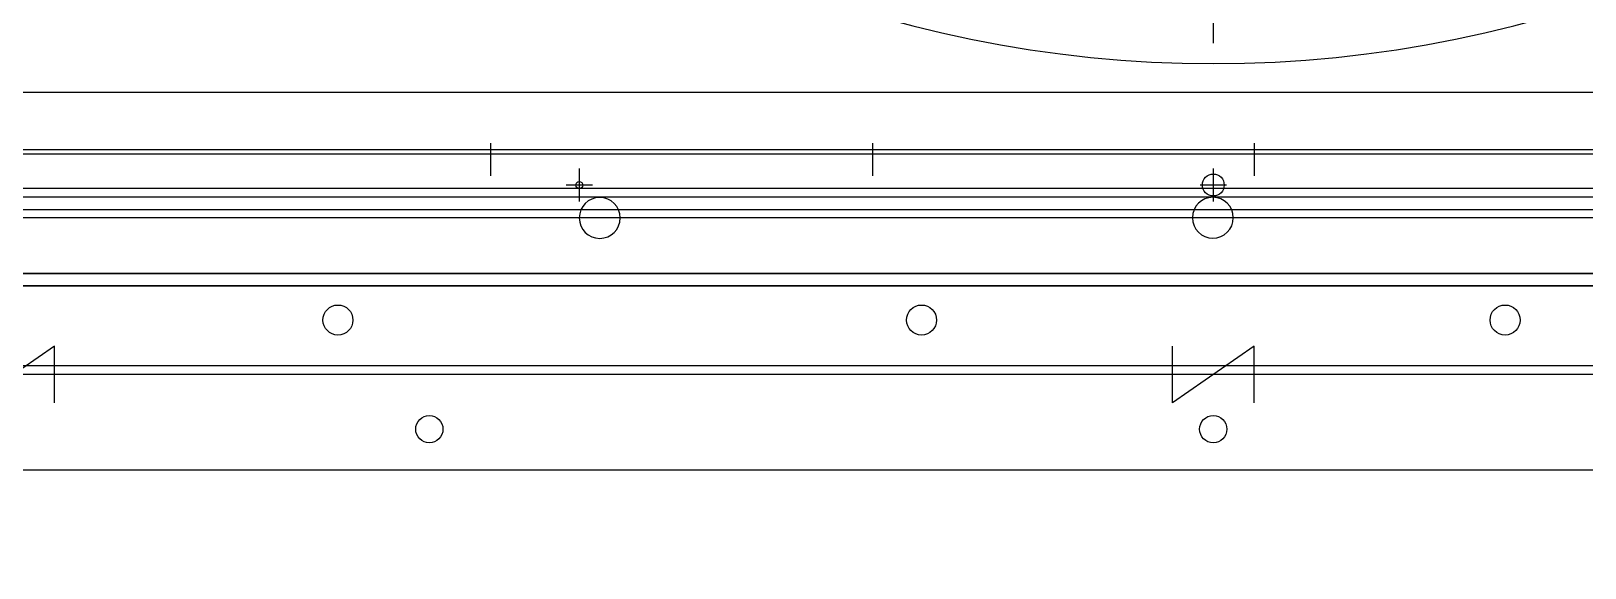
# Model space of a CAD drawing. Header units: millimetres. Extents: x 89450 to 753248, y -530175 to 1209785.
# Drawn here: x 397954 to 398524, y -108967 to -108770 of the extents above; entities that cross this region are included whole.
import ezdxf

# ---------------------------------------------------------------- set-up
doc = ezdxf.new("R2010")
doc.units = ezdxf.units.MM
doc.header["$LTSCALE"] = 150
doc.linetypes.add('CENTER', pattern=[50.8, 31.75, -6.35, 6.35, -6.35])
doc.layers.add('------00 Load Bank', color=3, linetype='Continuous')

# ---------------------------------------------------------------- blocks, each defined once
blk = doc.blocks.new('A$Cd768ecee')
at = {"color": 0}
for p, q in [((0, 1180), (1180, 1180)), ((35, 1145), (1145, 1145)), ((38.2, 1141.8), (1141.8, 1141.8)), ((100, 1080), (1080, 1080)), ((103.2, 1076.8), (1076.8, 1076.8))]:
    blk.add_line(p, q, dxfattribs=at)
for points in [[(575, 1155.42), (575, 1134.58), (605, 1155.42), (605, 1134.58)], [(1015, 1155.42), (1015, 1134.58), (1045, 1155.42), (1045, 1134.58)]]:
    blk.add_lwpolyline(points, dxfattribs=at)
for centre, radius in [((590, 1165), 5), ((877.5, 1165), 5), ((483, 1125), 5.5), ((697, 1125), 5.5), ((911, 1125), 5.5)]:
    blk.add_circle(centre, radius, dxfattribs=at)
blk = doc.blocks.new('A$Ca2785acc')
at = {"color": 0}
for p, q in [((985, 1002), (0, 1002)), ((492.5, 987), (492.5, 999)), ((725, 987), (725, 999)), ((477.5, 977.6), (477.5, 989.6)), ((617.5, 977.6), (617.5, 989.6)), ((757.5, 977.6), (757.5, 989.6)), ((983.4, 981.6), (1.6, 981.6)), ((985, 980), (0, 980))]:
    blk.add_line(p, q, dxfattribs=at)
at = {"color": 0, "linetype": 'CENTER'}
for p, q in [((487.7, 993), (497.3, 993)), ((720.2, 993), (729.8, 993))]:
    blk.add_line(p, q, dxfattribs=at)
at = {"color": 0}
for centre, radius in [((492.5, 993), 4), ((725, 993), 1.25)]:
    blk.add_circle(centre, radius, dxfattribs=at)
blk = doc.blocks.new('A$C02650c35')
at = {"color": 0}
for p, q in [((0, 24.5), (0, 1060.5)), ((0, 24.5), (0, 1060.5)), ((4.5, 1065), (4.5, 24.5)), ((4.5, 24.5), (4.5, 1065)), ((0, 1055), (0, 30))]:
    blk.add_line(p, q, dxfattribs=at)
at = {"color": 0, "linetype": 'CENTER'}
for p, q in [((25, 1040), (25, 45)), ((116, 542.5), (89, 542.5))]:
    blk.add_line(p, q, dxfattribs=at)
at = {"color": 0}
for centre, radius in [((522.5, 542.5), 441), ((25, 542.34), 7.5), ((24.94, 317.5), 7.5)]:
    blk.add_circle(centre, radius, dxfattribs=at)

msp = doc.modelspace()

# ---------------------------------------------------------------- linework, layer by layer
at = {"layer": '------00 Load Bank', "color": 161, "ltscale": 2, "elevation": 0}
msp.add_lwpolyline([(398892.66, -109225.36), (398892.66, -108793.05), (397882.66, -108793.05), (397882.66, -109225.36)], close=True, dxfattribs=at)

# ---------------------------------------------------------------- block references
at = {"layer": '------00 Load Bank', "color": 161, "rotation": 180}
for name, p in [('A$Cd768ecee', (398977.66, -107751.43)), ('A$Ca2785acc', (398880.16, -107833.93))]:
    msp.add_blockref(name, p, dxfattribs=at)
at = {"layer": '------00 Load Bank', "color": 161, "xscale": -1, "rotation": 270}
msp.add_blockref('A$C02650c35', (397845.16, -108863.93), dxfattribs=at)

doc.saveas('drawing.dxf')
